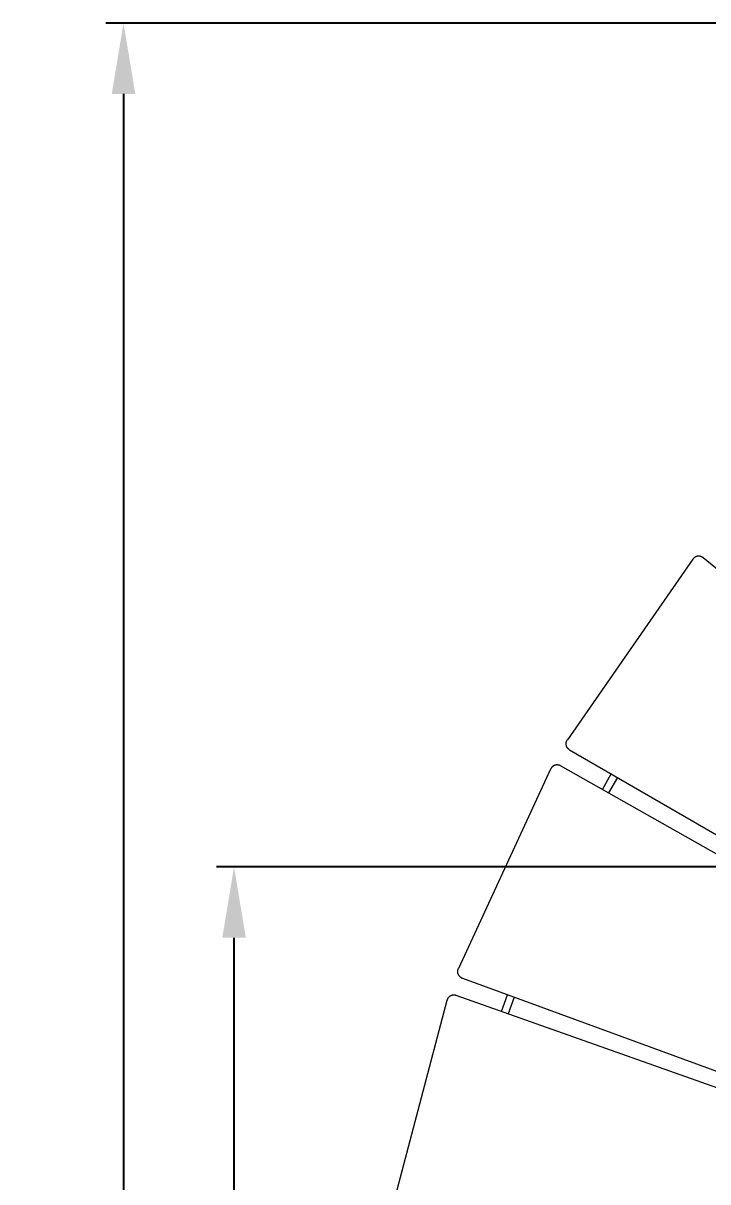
# Model space of a CAD drawing. Header units: millimetres. Extents: x -263 to 4879, y -277 to 2995.
# Drawn here: x -263 to 124, y 711 to 1365 of the extents above; entities that cross this region are included whole.
import ezdxf

# ---------------------------------------------------------------- set-up
doc = ezdxf.new("R2010")
doc.units = ezdxf.units.MM
doc.layers.add('ZANO_R', color=7, linetype='Continuous', lineweight=0)
doc.layers.add('ZANO_W', color=1, linetype='Continuous', lineweight=0)
doc.styles.add('Arial', font='arial.ttf')
doc.styles.get("Standard").update_dxf_attribs({"font": 'ARIALUNI.TTF'})
doc.dimstyles.new('pl i ang', dxfattribs={"dimtxt": 50, "dimasz": 50, "dimexe": 1.25, "dimexo": 0.625, "dimgap": 10, "dimtad": 1, "dimtoh": 1, "dimtxsty": 'Standard', "dimcen": 2.5, "dimclrd": 1, "dimclre": 1, "dimclrt": 1, "dimadec": 0, "dimazin": 0, "dimtfac": 1, "dimtmove": 0, "dimatfit": 3, "dimfxl": 1, "dimarcsym": 1})

# ---------------------------------------------------------------- blocks, each defined once
blk = doc.blocks.new('*D441')
at = {"layer": 'ZANO_W', "color": 1, "lineweight": -2}
for p, q in [((741.71, 888.75), (-154, 888.75)), ((-144, 239.89), (-144, 848.75)), ((741.71, 199.89), (-154, 199.89))]:
    blk.add_line(p, q, dxfattribs=at)
at = {"layer": 'ZANO_W', "color": 1}
for points in [[(-137.33, 848.75), (-150.67, 848.75), (-144, 888.75)], [(-150.67, 239.89), (-137.33, 239.89), (-144, 199.89)]]:
    blk.add_solid(points, dxfattribs=at)
at = {"layer": 'ZANO_W', "color": 1, "insert": (-174.42, 544.32), "char_height": 40, "attachment_point": 5, "rotation": 90, "style": 'Arial'}
blk.add_mtext('689', dxfattribs=at)
blk = doc.blocks.new('*D442')
at = {"layer": 'ZANO_W', "color": 1, "lineweight": -2}
for p, q in [((747.96, 1365.34), (-216.41, 1365.34)), ((-206.41, 1325.34), (-206.41, -236.41)), ((735.9, -276.41), (-216.41, -276.41))]:
    blk.add_line(p, q, dxfattribs=at)
at = {"layer": 'ZANO_W', "color": 1}
for points in [[(-199.74, 1325.34), (-213.08, 1325.34), (-206.41, 1365.34)], [(-213.08, -236.41), (-199.74, -236.41), (-206.41, -276.41)]]:
    blk.add_solid(points, dxfattribs=at)
at = {"layer": 'ZANO_W', "color": 1, "insert": (-236.83, 544.46), "char_height": 40, "attachment_point": 5, "rotation": 90, "style": 'Arial'}
blk.add_mtext('1642', dxfattribs=at)

msp = doc.modelspace()

# ---------------------------------------------------------------- linework, layer by layer
at = {"layer": 'ZANO_R'}
for p, q in [((115.09, 1062.58), (44.23, 960.59)), ((115.17, 1062.69), (115.09, 1062.58)), ((115.26, 1062.79), (115.17, 1062.69)), ((115.35, 1062.9), (115.26, 1062.79)), ((115.44, 1063), (115.35, 1062.9)), ((115.53, 1063.1), (115.44, 1063)), ((115.63, 1063.2), (115.53, 1063.1)), ((115.73, 1063.29), (115.63, 1063.2)), ((115.83, 1063.38), (115.73, 1063.29)), ((115.94, 1063.46), (115.83, 1063.38)), ((116.05, 1063.54), (115.94, 1063.46)), ((116.16, 1063.62), (116.05, 1063.54)), ((116.28, 1063.7), (116.16, 1063.62)), ((116.39, 1063.77), (116.28, 1063.7)), ((116.51, 1063.83), (116.39, 1063.77)), ((116.63, 1063.89), (116.51, 1063.83)), ((116.76, 1063.95), (116.63, 1063.89)), ((116.88, 1064), (116.76, 1063.95)), ((117.01, 1064.05), (116.88, 1064)), ((117.14, 1064.1), (117.01, 1064.05)), ((117.27, 1064.14), (117.14, 1064.1)), ((117.4, 1064.17), (117.27, 1064.14)), ((117.54, 1064.2), (117.4, 1064.17)), ((117.67, 1064.23), (117.54, 1064.2)), ((117.81, 1064.25), (117.67, 1064.23)), ((117.94, 1064.27), (117.81, 1064.25)), ((118.08, 1064.28), (117.94, 1064.27)), ((118.21, 1064.29), (118.08, 1064.28)), ((118.35, 1064.29), (118.21, 1064.29)), ((118.49, 1064.29), (118.35, 1064.29)), ((118.62, 1064.29), (118.49, 1064.29)), ((118.76, 1064.27), (118.62, 1064.29)), ((118.89, 1064.26), (118.76, 1064.27)), ((119.03, 1064.24), (118.89, 1064.26)), ((119.16, 1064.22), (119.03, 1064.24)), ((119.3, 1064.19), (119.16, 1064.22)), ((119.43, 1064.15), (119.3, 1064.19)), ((119.56, 1064.11), (119.43, 1064.15)), ((119.69, 1064.07), (119.56, 1064.11)), ((119.82, 1064.02), (119.69, 1064.07)), ((119.95, 1063.97), (119.82, 1064.02)), ((120.07, 1063.92), (119.95, 1063.97)), ((120.19, 1063.86), (120.07, 1063.92)), ((120.31, 1063.79), (120.19, 1063.86)), ((120.43, 1063.73), (120.31, 1063.79)), ((120.55, 1063.65), (120.43, 1063.73)), ((120.66, 1063.58), (120.55, 1063.65)), ((120.75, 1063.51), (120.66, 1063.58)), ((120.84, 1063.45), (120.75, 1063.51)), ((120.92, 1063.38), (120.84, 1063.45)), ((481.04, 766.53), (120.92, 1063.38)), ((43.51, 958.42), (43.52, 958.55)), ((43.51, 958.28), (43.51, 958.42)), ((43.51, 958.14), (43.51, 958.28)), ((43.52, 958.01), (43.51, 958.14)), ((43.52, 958.55), (43.53, 958.69)), ((43.54, 957.87), (43.52, 958.01)), ((43.53, 958.69), (43.54, 958.82)), ((43.54, 958.82), (43.56, 958.96)), ((43.55, 957.74), (43.54, 957.87)), ((43.57, 957.6), (43.55, 957.74)), ((43.56, 958.96), (43.59, 959.09)), ((43.6, 957.47), (43.57, 957.6)), ((43.59, 959.09), (43.62, 959.23)), ((43.63, 957.33), (43.6, 957.47)), ((43.62, 959.23), (43.65, 959.36)), ((43.67, 957.2), (43.63, 957.33)), ((43.65, 959.36), (43.69, 959.49)), ((43.71, 957.07), (43.67, 957.2)), ((43.69, 959.49), (43.73, 959.62)), ((43.75, 956.94), (43.71, 957.07)), ((43.73, 959.62), (43.78, 959.75)), ((43.8, 956.81), (43.75, 956.94)), ((43.78, 959.75), (43.83, 959.88)), ((43.85, 956.69), (43.8, 956.81)), ((43.83, 959.88), (43.89, 960)), ((43.91, 956.56), (43.85, 956.69)), ((43.89, 960), (43.95, 960.12)), ((43.97, 956.44), (43.91, 956.56)), ((43.95, 960.12), (44.01, 960.24)), ((44.04, 956.32), (43.97, 956.44)), ((44.01, 960.24), (44.08, 960.36)), ((44.11, 956.21), (44.04, 956.32)), ((44.08, 960.36), (44.15, 960.48)), ((44.18, 956.09), (44.11, 956.21)), ((44.15, 960.48), (44.23, 960.59)), ((44.26, 955.98), (44.18, 956.09)), ((44.34, 955.87), (44.26, 955.98)), ((44.43, 955.76), (44.34, 955.87)), ((44.52, 955.66), (44.43, 955.76)), ((44.61, 955.56), (44.52, 955.66)), ((44.7, 955.46), (44.61, 955.56)), ((44.8, 955.37), (44.7, 955.46)), ((44.9, 955.28), (44.8, 955.37)), ((45.01, 955.19), (44.9, 955.28)), ((45.12, 955.1), (45.01, 955.19)), ((45.23, 955.02), (45.12, 955.1)), ((45.23, 955.02), (45.32, 954.96)), ((45.32, 954.96), (45.41, 954.9)), ((45.41, 954.9), (45.51, 954.85)), ((45.51, 954.85), (449.31, 720.86)), ((34.76, 944.06), (-17.32, 831.32)), ((34.82, 944.18), (34.76, 944.06)), ((34.88, 944.3), (34.82, 944.18)), ((34.95, 944.42), (34.88, 944.3)), ((35.02, 944.54), (34.95, 944.42)), ((35.1, 944.65), (35.02, 944.54)), ((35.18, 944.76), (35.1, 944.65)), ((35.26, 944.87), (35.18, 944.76)), ((35.35, 944.98), (35.26, 944.87)), ((35.44, 945.08), (35.35, 944.98)), ((35.53, 945.18), (35.44, 945.08)), ((35.63, 945.28), (35.53, 945.18)), ((35.73, 945.37), (35.63, 945.28)), ((35.83, 945.46), (35.73, 945.37)), ((35.94, 945.54), (35.83, 945.46)), ((36.05, 945.62), (35.94, 945.54)), ((36.16, 945.7), (36.05, 945.62)), ((36.28, 945.78), (36.16, 945.7)), ((36.39, 945.85), (36.28, 945.78)), ((36.51, 945.91), (36.39, 945.85)), ((36.63, 945.98), (36.51, 945.91)), ((36.76, 946.03), (36.63, 945.98)), ((36.88, 946.09), (36.76, 946.03)), ((37.01, 946.14), (36.88, 946.09)), ((37.14, 946.18), (37.01, 946.14)), ((37.27, 946.22), (37.14, 946.18)), ((37.4, 946.26), (37.27, 946.22)), ((37.53, 946.29), (37.4, 946.26)), ((37.67, 946.32), (37.53, 946.29)), ((37.8, 946.34), (37.67, 946.32)), ((37.94, 946.36), (37.8, 946.34)), ((38.07, 946.37), (37.94, 946.36)), ((38.21, 946.38), (38.07, 946.37)), ((38.35, 946.38), (38.21, 946.38)), ((38.48, 946.38), (38.35, 946.38)), ((38.62, 946.38), (38.48, 946.38)), ((38.76, 946.37), (38.62, 946.38)), ((38.89, 946.35), (38.76, 946.37)), ((39.03, 946.33), (38.89, 946.35)), ((39.16, 946.31), (39.03, 946.33)), ((39.3, 946.28), (39.16, 946.31)), ((39.43, 946.25), (39.3, 946.28)), ((39.56, 946.21), (39.43, 946.25)), ((39.69, 946.17), (39.56, 946.21)), ((39.82, 946.12), (39.69, 946.17)), ((39.94, 946.07), (39.82, 946.12)), ((40.07, 946.01), (39.94, 946.07)), ((40.17, 945.97), (40.07, 946.01)), ((40.27, 945.92), (40.17, 945.97)), ((40.36, 945.86), (40.27, 945.92)), ((446.55, 716.05), (40.36, 945.86)), ((63.96, 932.51), (68.96, 941.26)), ((72.43, 939.25), (67.44, 930.54)), ((-17.43, 831.07), (-17.38, 831.19)), ((-17.38, 831.19), (-17.32, 831.32)), ((-17.69, 829.73), (-17.68, 829.87)), ((-17.69, 829.6), (-17.69, 829.73)), ((-17.69, 829.46), (-17.69, 829.6)), ((-17.68, 829.32), (-17.69, 829.46)), ((-17.68, 829.87), (-17.67, 830.01)), ((-17.66, 829.19), (-17.68, 829.32)), ((-17.67, 830.01), (-17.66, 830.14)), ((-17.66, 830.14), (-17.64, 830.28)), ((-17.65, 829.05), (-17.66, 829.19)), ((-17.62, 828.92), (-17.65, 829.05)), ((-17.64, 830.28), (-17.62, 830.41)), ((-17.62, 830.41), (-17.59, 830.55)), ((-17.6, 828.78), (-17.62, 828.92)), ((-17.57, 828.65), (-17.6, 828.78)), ((-17.59, 830.55), (-17.55, 830.68)), ((-17.53, 828.52), (-17.57, 828.65)), ((-17.55, 830.68), (-17.52, 830.81)), ((-17.49, 828.39), (-17.53, 828.52)), ((-17.52, 830.81), (-17.47, 830.94)), ((-17.44, 828.26), (-17.49, 828.39)), ((-17.47, 830.94), (-17.43, 831.07)), ((-17.39, 828.13), (-17.44, 828.26)), ((-17.34, 828.01), (-17.39, 828.13)), ((-17.28, 827.88), (-17.34, 828.01)), ((-17.22, 827.76), (-17.28, 827.88)), ((-17.15, 827.64), (-17.22, 827.76)), ((-17.08, 827.53), (-17.15, 827.64)), ((-17.01, 827.41), (-17.08, 827.53)), ((-16.93, 827.3), (-17.01, 827.41)), ((-16.85, 827.19), (-16.93, 827.3)), ((-16.76, 827.08), (-16.85, 827.19)), ((-16.68, 826.98), (-16.76, 827.08)), ((-16.58, 826.88), (-16.68, 826.98)), ((-16.49, 826.78), (-16.58, 826.88)), ((-16.39, 826.69), (-16.49, 826.78)), ((-16.29, 826.6), (-16.39, 826.69)), ((-16.18, 826.51), (-16.29, 826.6)), ((-16.07, 826.43), (-16.18, 826.51)), ((-15.96, 826.35), (-16.07, 826.43)), ((-15.85, 826.27), (-15.96, 826.35)), ((-15.73, 826.2), (-15.85, 826.27)), ((-15.61, 826.13), (-15.73, 826.2)), ((-15.49, 826.07), (-15.61, 826.13)), ((-15.37, 826.01), (-15.49, 826.07)), ((-15.37, 826.01), (-15.27, 825.97)), ((-15.27, 825.97), (-15.17, 825.92)), ((-15.17, 825.92), (-15.06, 825.89)), ((-15.06, 825.89), (423.23, 665.57)), ((-23.77, 813.4), (-55.49, 693.32)), ((-23.74, 813.53), (-23.77, 813.4)), ((-23.69, 813.66), (-23.74, 813.53)), ((-23.65, 813.79), (-23.69, 813.66)), ((-23.6, 813.91), (-23.65, 813.79)), ((-23.54, 814.04), (-23.6, 813.91)), ((-23.48, 814.16), (-23.54, 814.04)), ((-23.42, 814.28), (-23.48, 814.16)), ((-23.35, 814.4), (-23.42, 814.28)), ((-23.28, 814.52), (-23.35, 814.4)), ((-23.21, 814.63), (-23.28, 814.52)), ((-23.13, 814.74), (-23.21, 814.63)), ((-23.05, 814.85), (-23.13, 814.74)), ((-22.96, 814.96), (-23.05, 814.85)), ((-22.87, 815.06), (-22.96, 814.96)), ((-22.78, 815.16), (-22.87, 815.06)), ((-22.68, 815.26), (-22.78, 815.16)), ((-22.58, 815.35), (-22.68, 815.26)), ((-22.48, 815.44), (-22.58, 815.35)), ((-22.37, 815.52), (-22.48, 815.44)), ((-22.26, 815.61), (-22.37, 815.52)), ((-22.15, 815.69), (-22.26, 815.61)), ((-22.03, 815.76), (-22.15, 815.69)), ((-21.92, 815.83), (-22.03, 815.76)), ((-21.8, 815.9), (-21.92, 815.83)), ((-21.68, 815.96), (-21.8, 815.9)), ((-21.55, 816.02), (-21.68, 815.96)), ((-21.43, 816.07), (-21.55, 816.02)), ((-21.3, 816.12), (-21.43, 816.07)), ((-21.17, 816.17), (-21.3, 816.12)), ((-21.04, 816.21), (-21.17, 816.17)), ((-20.91, 816.25), (-21.04, 816.21)), ((-20.78, 816.28), (-20.91, 816.25)), ((-20.64, 816.31), (-20.78, 816.28)), ((-20.51, 816.33), (-20.64, 816.31)), ((-20.37, 816.35), (-20.51, 816.33)), ((-20.24, 816.36), (-20.37, 816.35)), ((-20.1, 816.37), (-20.24, 816.36)), ((-19.97, 816.37), (-20.1, 816.37)), ((-19.83, 816.37), (-19.97, 816.37)), ((-19.69, 816.37), (-19.83, 816.37)), ((-19.56, 816.36), (-19.69, 816.37)), ((-19.42, 816.34), (-19.56, 816.36)), ((-19.28, 816.33), (-19.42, 816.34)), ((-19.15, 816.3), (-19.28, 816.33)), ((-19.02, 816.27), (-19.15, 816.3)), ((-18.88, 816.24), (-19.02, 816.27)), ((-18.78, 816.21), (-18.88, 816.24)), ((-18.67, 816.18), (-18.78, 816.21)), ((-18.57, 816.14), (-18.67, 816.18)), ((421.36, 660.36), (-18.57, 816.14)), ((6.99, 807.09), (10.4, 816.57)), ((14.16, 815.2), (10.76, 805.76))]:
    msp.add_line(p, q, dxfattribs=at)

# ---------------------------------------------------------------- dimensions: what is measured, and where the dimension line sits
at = {"layer": 'ZANO_W'}
for base, p1, p2, picture, middle in [((-206.41, -276.41), (757.96, 1365.34), (745.9, -276.41), '*D442', (-236.83, 544.46)), ((-144, 888.75), (751.71, 199.89), (751.71, 888.75), '*D441', (-174.42, 544.32))]:
    dim = msp.add_linear_dim(base=base, p1=p1, p2=p2, angle=90, dimstyle='pl i ang', override={"dimtxt": 40, "dimasz": 40, "dimexe": 10, "dimexo": 10, "dimtoh": 0, "dimdec": 0, "dimtxsty": 'Arial', "dimtdec": 0, "dimtmove": 1}, dxfattribs=at)
    dim.commit()
    dim.dimension.update_dxf_attribs({"geometry": picture, "text_midpoint": middle})

doc.saveas('drawing.dxf')
